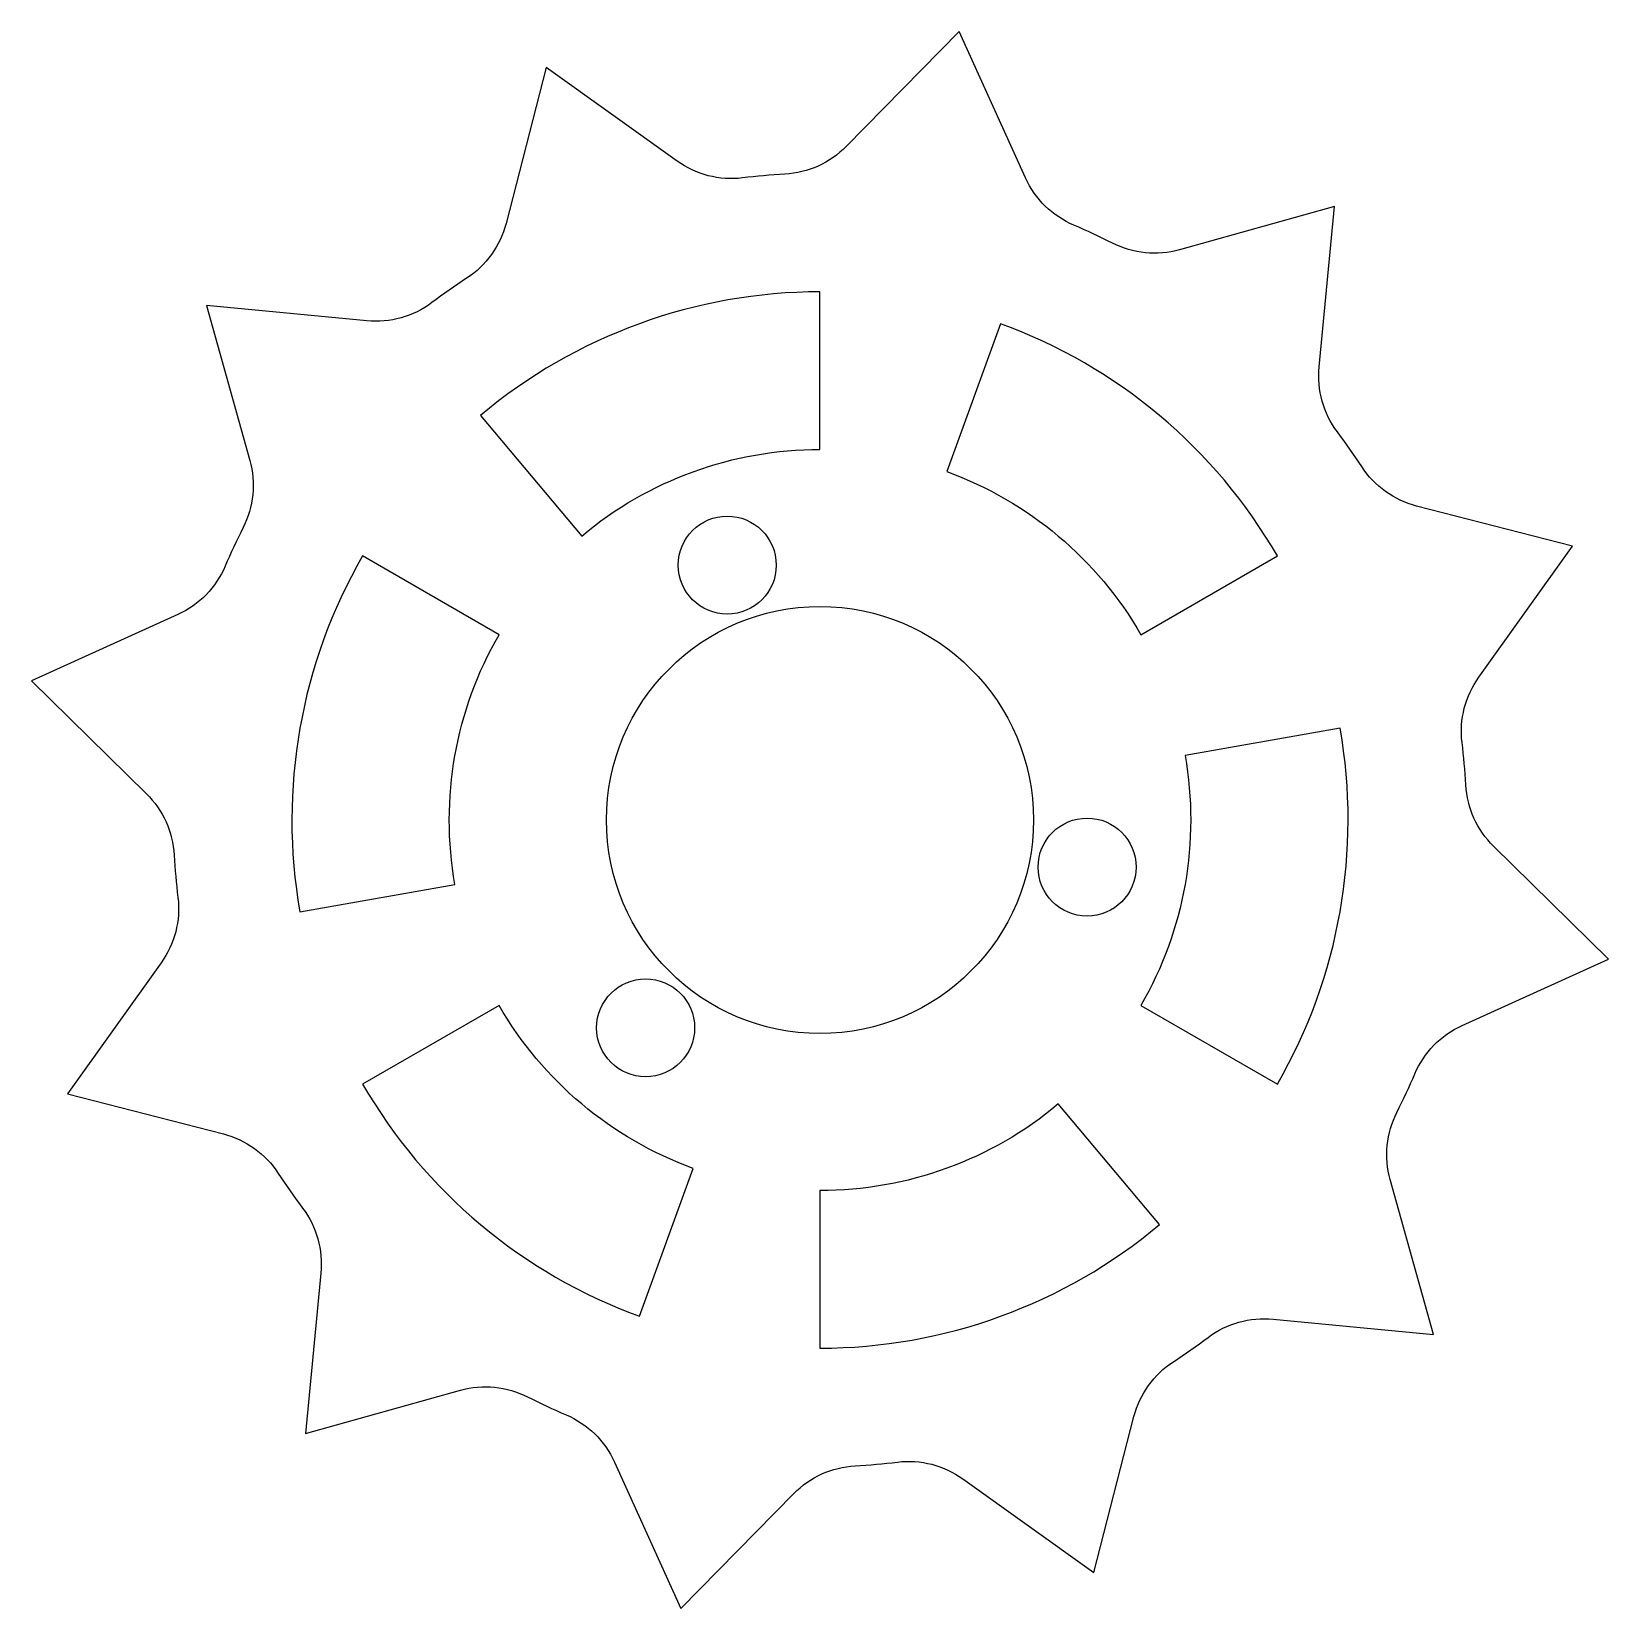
# Model space of a CAD drawing. Header units: inches. Extents: x -0.66 to 0.66, y -0.66 to 0.66.
import ezdxf

# ---------------------------------------------------------------- set-up
doc = ezdxf.new("R2010")
doc.units = ezdxf.units.IN
doc.layers.get('0').update_dxf_attribs({"linetype": 'CONTINUOUS'})

msp = doc.modelspace()

# ---------------------------------------------------------------- linework, layer by layer
for points in [[(-0.6647, 0.1172), (-0.5679, 0.0222, -0.187264), (-0.5445, -0.0297, 0.016408), (-0.5413, -0.0653, -0.187264), (-0.5555, -0.1205), (-0.6343, -0.2309), (-0.503, -0.2647, -0.187264), (-0.4567, -0.2979, 0.016408), (-0.4362, -0.3272, -0.187264), (-0.4208, -0.3821), (-0.4339, -0.5171), (-0.3032, -0.4807, -0.187264), (-0.2465, -0.4864, 0.016408), (-0.2141, -0.5015, -0.187264), (-0.1733, -0.5413), (-0.1172, -0.6647), (-0.0222, -0.5679, -0.187264), (0.0297, -0.5445, 0.016408), (0.0653, -0.5413, -0.187264), (0.1205, -0.5555), (0.2309, -0.6343), (0.2647, -0.503, -0.187264), (0.2979, -0.4567, 0.016408), (0.3272, -0.4362, -0.187264), (0.3821, -0.4208), (0.5171, -0.4339), (0.4807, -0.3032, -0.187264), (0.4864, -0.2465, 0.016408), (0.5015, -0.2141, -0.187264), (0.5413, -0.1733), (0.6647, -0.1172), (0.5679, -0.0222, -0.187264), (0.5445, 0.0297, 0.016408), (0.5413, 0.0653, -0.187264), (0.5555, 0.1205), (0.6343, 0.2309), (0.503, 0.2647, -0.187264), (0.4567, 0.2979, 0.016408), (0.4362, 0.3272, -0.187264), (0.4208, 0.3821), (0.4339, 0.5171), (0.3032, 0.4807, -0.187264), (0.2465, 0.4864, 0.016408), (0.2141, 0.5015, -0.187264), (0.1733, 0.5413), (0.1172, 0.6647), (0.0222, 0.5679, -0.187264), (-0.0297, 0.5445, 0.016408), (-0.0653, 0.5413, -0.187264), (-0.1205, 0.5555), (-0.2309, 0.6343), (-0.2647, 0.503, -0.187264), (-0.2979, 0.4567, 0.016408), (-0.3272, 0.4362, -0.187264), (-0.3821, 0.4208), (-0.5171, 0.4339), (-0.4807, 0.3032, -0.187264), (-0.4864, 0.2465, 0.016408), (-0.5015, 0.2141, -0.187264), (-0.5413, 0.1733)], [(0, 0.4453, 0.176327), (-0.2862, 0.3411), (-0.2009, 0.2394, -0.176327), (0, 0.3125)], [(0.3856, 0.2226, 0.176327), (0.1523, 0.4184), (0.1069, 0.2937, -0.176327), (0.2706, 0.1562)], [(-0.3856, 0.2226, 0.176327), (-0.4385, -0.0773), (-0.3078, -0.0543, -0.176327), (-0.2706, 0.1562)], [(0.3856, -0.2226, 0.176327), (0.4385, 0.0773), (0.3078, 0.0543, -0.176327), (0.2706, -0.1563)], [(-0.3856, -0.2226, 0.176327), (-0.1523, -0.4184), (-0.1069, -0.2937, -0.176327), (-0.2706, -0.1563)], [(0, -0.4453, 0.176327), (0.2862, -0.3411), (0.2009, -0.2394, -0.176327), (0, -0.3125)]]:
    msp.add_lwpolyline(points, format="xyb", close=True)
for centre, radius in [((-0.0782, 0.2149), 0.0413), ((0, 0), 0.18), ((0.2252, -0.0397), 0.0413), ((-0.147, -0.1752), 0.0413)]:
    msp.add_circle(centre, radius)

doc.saveas('drawing.dxf')
